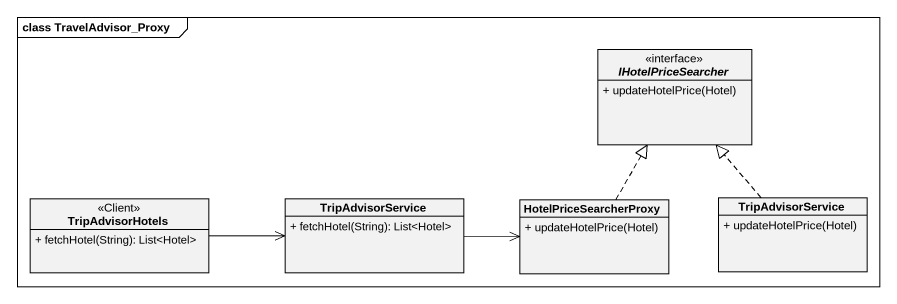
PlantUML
@startuml
mainframe class TravelAdvisor_Proxy
hide circle
hide empty members
skinparam classAttributeIconSize 0
interface IHotelPriceSearcher {
  + updateHotelPrice(Hotel)
}
class TripAdvisorHotels <<Client>> {
  + fetchHotel(String): List<Hotel>
}
class TripAdvisorService {
  + fetchHotel(String): List<Hotel>
}
class HotelPriceSearcherProxy {
  + updateHotelPrice(Hotel)
}
class "TripAdvisorService" as TripAdvisorService_2 {
  + updateHotelPrice(Hotel)
}
TripAdvisorHotels -right-> TripAdvisorService
TripAdvisorService -right-> HotelPriceSearcherProxy
HotelPriceSearcherProxy .up.|> IHotelPriceSearcher
TripAdvisorService_2 .up.|> IHotelPriceSearcher
@enduml
